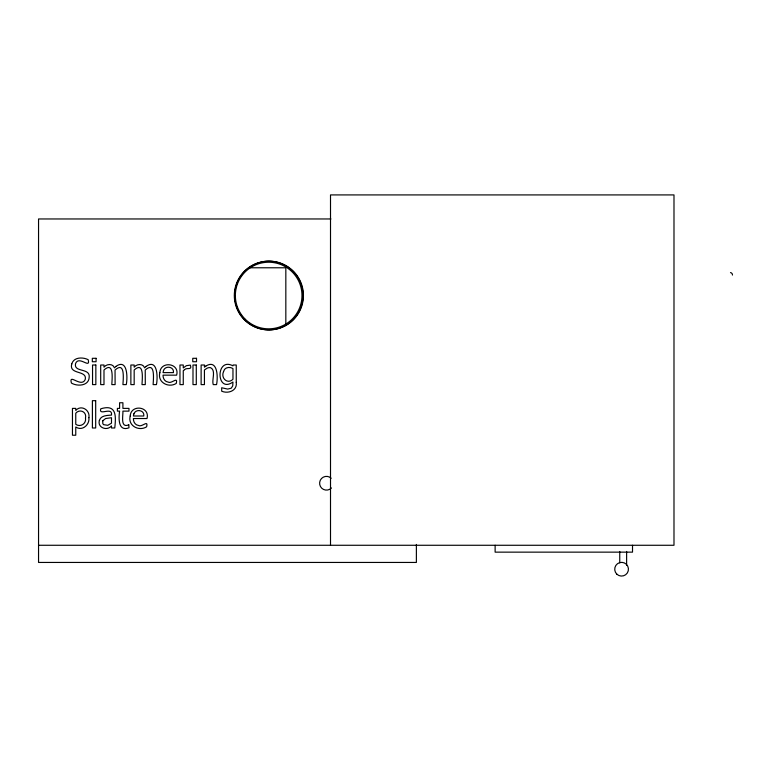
<?xml version="1.0" encoding="UTF-8"?>
<svg xmlns="http://www.w3.org/2000/svg" width="771" height="771" viewBox="0 0 771 771"><rect width="100%" height="100%" fill="white"/><g stroke="black" fill="none" stroke-linecap="round" stroke-linejoin="round"><path stroke-width="1.16" d="M330.942 218.964L38.55 218.964L38.55 562.445L416.379 562.445L416.379 544.432M249.891 267.778L285.829 267.778L285.829 325.295M38.55 545.27L673.989 545.27L673.989 194.918L330.508 194.918L330.508 545.27M732.45 275.074L732.411 274.553A2.255 2.255 0 0 0 730.474 272.606M632.519 545.27L632.519 552.142L495.127 552.142L495.127 545.27M626.621 551.448L626.621 565.191M619.749 551.448L619.749 562.897M331.472 487.966A6.872 6.872 0 0 1 321.758 488.226A6.872 6.872 0 0 1 321.497 478.512A6.872 6.872 0 0 1 331.212 478.251M260.193 262.342A34.348 34.348 0 0 1 302.261 286.629A34.348 34.348 0 0 1 277.974 328.697A34.348 34.348 0 0 1 235.907 304.41M235.396 302.232A34.348 34.348 0 0 1 234.741 295.524M234.904 292.161A34.348 34.348 0 0 1 259.123 262.651M236.254 382.377C237.526 390.637 228.206 394.097 221.691 391.186L221.691 387.755L227.696 389.085L231.233 388.199L232.726 385.895L232.958 382.011C216.005 394.087 215.437 356.472 232.958 365.849L233.15 365.011L236.254 365.011L236.254 382.377M88.896 417.67C89.889 424.686 82.246 431.5 75.76 426.999L75.76 435.22L72.455 435.22L72.455 408.389L75.76 408.389L75.76 410.442C81.177 404.303 90.361 410.153 88.896 417.67M130.222 416.032C127.552 425.708 138.963 431.702 146.625 426.797C148.504 419.231 141.96 427.597 138.452 425.447C135.127 425.052 133.21 421.66 133.412 418.528L147.001 418.528C150.316 406.365 130.829 404.004 130.222 416.032M159.857 372.653C157.188 382.339 168.598 388.324 176.26 383.418C178.149 375.863 171.596 384.218 168.088 382.079C164.772 381.674 162.845 378.282 163.047 375.149L176.636 375.149C179.951 362.987 160.474 360.626 159.857 372.653M71.77 363.96C68.59 375.005 87.46 369.926 85.215 379.486C81.312 388.333 68.503 372.605 71.424 383.052C77.351 386.695 88.944 385.982 89.195 377.173C90.236 367.536 73.312 372.798 75.606 363.449C78.999 355.219 90.747 369.54 88.183 359.691C82.825 356.973 73.659 356.963 71.77 363.96M85.494 418.036C86.554 423.645 80.406 427.577 75.76 424.32L75.76 413.208C79.702 408.572 86.978 411.801 85.494 418.036M99.382 420.417C97.146 427.674 107.15 431.346 111.487 425.9L111.487 427.982L114.763 427.982C116.142 415.434 116.411 403.994 100.76 408.803C98.351 416.388 112.672 406.182 111.487 415.087C107.265 415.444 100.847 415.347 99.382 420.417M223.58 371.516C220.506 378.06 227.493 384.681 232.958 379.293L232.958 368.538C229.71 366.495 224.4 367.218 223.58 371.516M102.784 420.764L102.803 423.568L103.516 424.638L107.776 425.322L111.487 423.163L111.487 417.718L105.608 418.528L102.784 420.764M133.903 413.815L133.412 416.003L143.782 416.003C144.736 409.979 135.783 408.601 133.903 413.815M163.539 370.437L163.047 372.624L173.427 372.624C174.371 366.601 165.418 365.223 163.539 370.437M115.958 366.389L114.484 367.854C112.865 363.324 106.543 363.758 103.989 367.189L103.989 365.011L100.693 365.011L100.693 384.613L103.989 384.613L103.989 369.974C114.378 360.789 111.968 379.766 111.814 384.613L115.11 384.613L115.043 370.032C125.442 360.732 123.148 379.679 122.936 384.613L126.242 384.613C127.629 378.696 127.861 357.879 115.958 366.389M146.133 366.389L144.659 367.854C143.049 363.324 136.727 363.758 134.173 367.189L134.173 365.011L130.868 365.011L130.868 384.613L134.173 384.613L134.173 369.974C144.553 360.789 142.143 379.766 141.999 384.613L145.295 384.613L145.227 370.032C155.617 360.732 153.333 379.679 153.121 384.613L156.417 384.613C157.804 378.696 158.045 357.879 146.133 366.389M184.481 369.695L183.267 370.697L183.267 384.613L179.971 384.613L179.971 365.011L183.267 365.011L183.267 367.921L186.418 365.666L190.35 365.117C192.499 370.697 186.755 367.121 184.481 369.695M205.896 366.023L204.431 367.189L204.431 365.011L201.125 365.011L201.125 384.613L204.431 384.613L204.431 369.974L206.985 368.268A5.628 5.628 0 0 1 210.628 367.7C216.266 370.572 211.553 379.91 213.239 384.613L216.535 384.613C217.971 378.127 218.077 358.582 205.896 366.023M128.786 424.85C120.093 428.56 123.225 415.28 122.907 411.126L128.979 411.126L128.979 408.389L122.907 408.389L122.907 402.751L119.601 402.751L119.601 408.389L117.375 408.389L117.375 411.126L119.601 411.126C118.628 417.834 117.905 431.982 128.979 427.809L128.786 424.85M96.076 358.303L92.318 358.303L92.318 361.734L96.076 361.734L96.076 358.303M196.518 358.303L192.76 358.303L192.76 361.734L196.518 361.734L196.518 358.303M95.845 365.011L92.549 365.011L92.549 384.613L95.845 384.613L95.845 365.011M196.287 365.011L192.991 365.011L192.991 384.613L196.287 384.613L196.287 365.011M95.691 400.679L92.395 400.679L92.395 427.982L95.691 427.982L95.691 400.679M616.858 574.193A6.872 6.872 0 0 0 628.259 570.81A6.872 6.872 0 0 0 619.633 562.628A6.872 6.872 0 0 0 616.858 574.193M244.677 320.11A34.348 34.348 0 0 0 301.953 304.005A34.348 34.348 0 0 0 259.374 262.458A34.348 34.348 0 0 0 244.677 320.11M245.4 319.358A33.307 33.307 0 0 0 300.941 303.755A33.307 33.307 0 0 0 259.654 263.46A33.307 33.307 0 0 0 245.4 319.358"/></g></svg>
